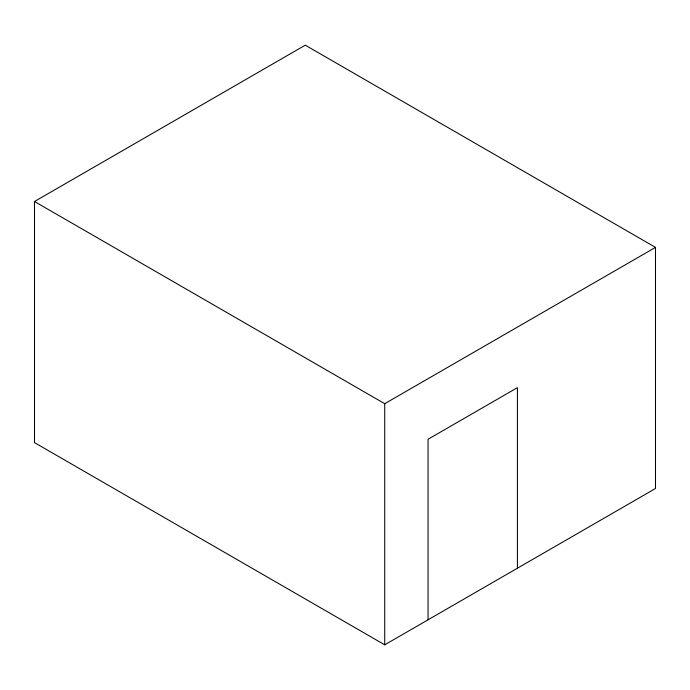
<?xml version="1.0" encoding="UTF-8"?>
<svg xmlns="http://www.w3.org/2000/svg" width="690" height="690" viewBox="0 0 690 690"><rect width="100%" height="100%" fill="white"/><g stroke="black" fill="none" stroke-linecap="round" stroke-linejoin="round"><path stroke-width="1.03" d="M34.5 201.506L305.273 45.178L655.5 247.382L655.5 488.494L384.727 644.822L34.5 442.618L34.5 201.506L384.727 403.702L655.5 247.382M517.414 568.224L517.414 387.659L428.05 439.245L428.05 619.81M384.727 403.702L384.727 644.822"/></g></svg>
